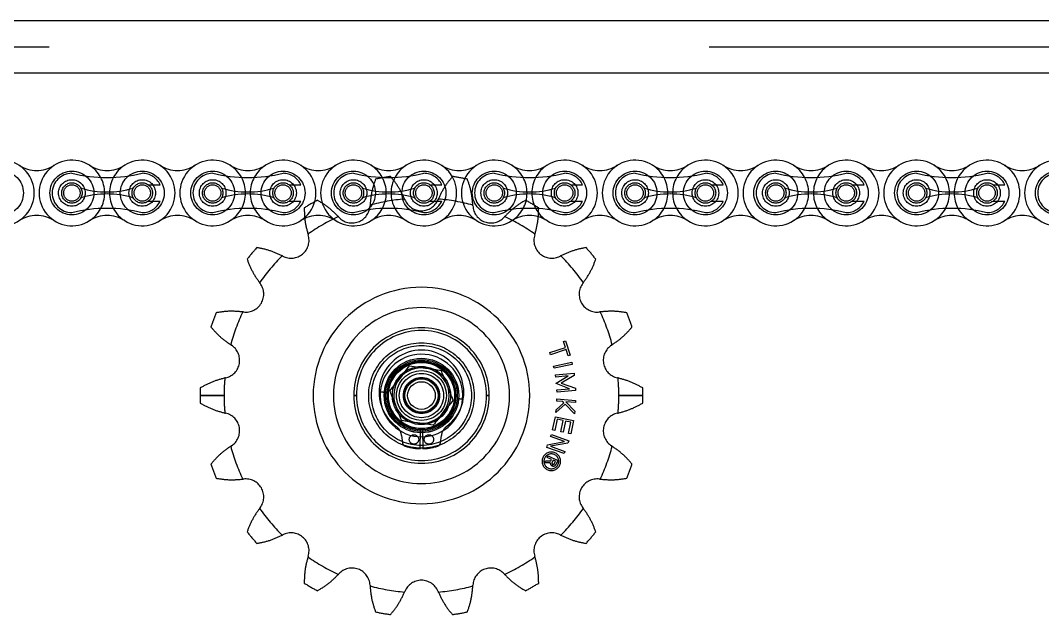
# Model space of a CAD drawing. Header units: metres. Extents: x 0 to 63075, y 0 to 44550.
# Drawn here: x 37081.1 to 37265.5, y 35941 to 36048.3 of the extents above; entities that cross this region are included whole.
import ezdxf

# ---------------------------------------------------------------- set-up
doc = ezdxf.new("R2010")
doc.units = ezdxf.units.M
doc.header["$LTSCALE"] = 75
doc.linetypes.add('HIDDEN2', pattern=[4.7625, 3.175, -1.5875])
for name, color, linetype in [('SDM', 7, 'Continuous'), ('SL4', 4, 'Continuous'), ('ST1', 7, 'HIDDEN2')]:
    doc.layers.add(name, color=color, linetype=linetype)

# ---------------------------------------------------------------- blocks, each defined once
blk = doc.blocks.new('A$C6e6623c1')
at = {"layer": 'SL4'}
for p, q in [((1009.76, 1725.35), (2334.74, 1725.35)), ((2334.74, 1715.82), (1009.76, 1715.82)), ((1670.11, 1662.98), (1672.96, 1662.57)), ((1666.54, 1658.44), (1668.32, 1660.71)), ((1677.96, 1656.8), (1676.18, 1654.53)), ((1674.39, 1652.26), (1671.54, 1652.67))]:
    blk.add_line(p, q, dxfattribs=at)
for radius in [6, 3, 2.5]:
    blk.add_circle((1672.25, 1657.62), radius, dxfattribs=at)
for start, end in [(81.7868, 141.7868), (21.7868, 81.7868), (141.7868, 201.7868), (321.7868, 21.7868), (201.7868, 261.7868), (261.7868, 321.7868)]:
    blk.add_arc((1672.25, 1657.62), 5, start, end, dxfattribs=at)
for points, knots in [([(1668.32, 1660.71), (1668.36, 1660.77), (1668.97, 1661.53), (1669.56, 1662.28), (1670.11, 1662.98)], [0, 0, 0, 0, 0.070201, 1, 1, 1, 1]), ([(1672.96, 1662.57), (1673.03, 1662.56), (1674, 1662.42), (1674.94, 1662.28), (1675.82, 1662.16)], [0, 0, 0, 0, 0.070201, 1, 1, 1, 1]), ([(1676.89, 1659.48), (1676.8, 1659.72), (1676.43, 1660.63), (1676.08, 1661.51), (1675.82, 1662.16)], [0, 0, 0, 0, 0.268634, 1, 1, 1, 1]), ([(1667.61, 1655.76), (1667.51, 1656.01), (1667.15, 1656.92), (1666.79, 1657.8), (1666.54, 1658.44)], [0, 0, 0, 0, 0.268634, 1, 1, 1, 1]), ([(1677.96, 1656.8), (1677.87, 1657.02), (1677.53, 1657.89), (1677.16, 1658.8), (1676.89, 1659.48)], [0, 0, 0, 0, 0.257551, 1, 1, 1, 1]), ([(1668.68, 1653.08), (1668.59, 1653.31), (1668.24, 1654.18), (1667.88, 1655.09), (1667.61, 1655.76)], [0, 0, 0, 0, 0.257551, 1, 1, 1, 1]), ([(1676.18, 1654.53), (1676.14, 1654.47), (1675.53, 1653.71), (1674.94, 1652.96), (1674.39, 1652.26)], [0, 0, 0, 0, 0.070201, 1, 1, 1, 1]), ([(1671.54, 1652.67), (1671.47, 1652.68), (1670.5, 1652.82), (1669.56, 1652.96), (1668.68, 1653.08)], [0, 0, 0, 0, 0.070201, 1, 1, 1, 1])]:
    blk.add_open_spline(points, degree=3, knots=knots, dxfattribs=at)
at = {"layer": 'ST1'}
for p, q in [((1009.76, 1720.59), (2334.74, 1720.59)), ((2334.74, 1715.82), (1009.76, 1715.82)), ((1622.98, 1695.67), (1625.11, 1695.67)), ((1648.38, 1695.67), (1650.51, 1695.67)), ((1673.78, 1695.67), (1675.91, 1695.67)), ((1699.18, 1695.67), (1701.31, 1695.67)), ((1724.58, 1695.67), (1726.71, 1695.67)), ((1749.98, 1695.67), (1752.11, 1695.67)), ((1775.38, 1695.67), (1777.51, 1695.67)), ((1622.98, 1692.71), (1625.11, 1692.71)), ((1648.38, 1692.71), (1650.51, 1692.71)), ((1673.78, 1692.71), (1675.91, 1692.71)), ((1699.18, 1692.71), (1701.31, 1692.71)), ((1724.58, 1692.71), (1726.71, 1692.71)), ((1749.98, 1692.71), (1752.11, 1692.71)), ((1775.38, 1692.71), (1777.51, 1692.71)), ((1697.85, 1667.39), (1698.24, 1667.52)), ((1698.21, 1666.28), (1697.85, 1667.39)), ((1698.24, 1667.52), (1699.08, 1664.92)), ((1695.42, 1665.37), (1698.21, 1666.28)), ((1695.54, 1664.99), (1695.42, 1665.37)), ((1698.33, 1665.9), (1695.54, 1664.99)), ((1698.69, 1664.79), (1698.33, 1665.9)), ((1696.1, 1662.94), (1699.37, 1663.64)), ((1699.08, 1664.92), (1698.69, 1664.79)), ((1699.37, 1663.64), (1699.45, 1663.24)), ((1696.18, 1662.54), (1696.1, 1662.94)), ((1699.45, 1663.24), (1696.18, 1662.54)), ((1696.44, 1661.36), (1699.78, 1661.65)), ((1699.78, 1661.65), (1699.81, 1661.25)), ((1696.48, 1660.96), (1696.44, 1661.36)), ((1698.74, 1661.16), (1696.48, 1660.96)), ((1696.58, 1659.82), (1698.74, 1661.16)), ((1696.58, 1659.77), (1696.58, 1659.82)), ((1698.95, 1658.84), (1696.58, 1659.77)), ((1699.81, 1661.25), (1697.47, 1659.87)), ((1697.47, 1659.87), (1700.02, 1658.93)), ((1665.8, 1658.18), (1664.83, 1658.27)), ((1664.83, 1658.27), (1665.8, 1658.18)), ((1664.83, 1658.27), (1665.8, 1658.18)), ((1665.8, 1658.18), (1664.83, 1658.27)), ((1696.69, 1658.64), (1698.95, 1658.84)), ((1696.72, 1658.24), (1696.69, 1658.64)), ((1700.05, 1658.54), (1696.72, 1658.24)), ((1700.02, 1658.93), (1700.05, 1658.54)), ((1636.64, 1657.62), (1632.31, 1657.62)), ((1632.31, 1657.62), (1636.64, 1657.62)), ((1632.31, 1657.62), (1636.64, 1657.62)), ((1636.64, 1657.62), (1632.31, 1657.62)), ((1660.03, 1657.62), (1660.52, 1657.62)), ((1660.52, 1657.62), (1660.03, 1657.62)), ((1660.52, 1657.62), (1660.03, 1657.62)), ((1660.03, 1657.62), (1660.52, 1657.62)), ((1679.67, 1656.97), (1678.7, 1657.06)), ((1678.7, 1657.06), (1679.67, 1656.97)), ((1678.7, 1657.06), (1679.67, 1656.97)), ((1679.67, 1656.97), (1678.7, 1657.06)), ((1683.98, 1657.62), (1684.46, 1657.62)), ((1684.46, 1657.62), (1683.98, 1657.62)), ((1684.46, 1657.62), (1683.98, 1657.62)), ((1683.98, 1657.62), (1684.46, 1657.62)), ((1698.19, 1656.07), (1696.52, 1654.55)), ((1696.56, 1655.05), (1697.96, 1656.32)), ((1696.67, 1656.6), (1696.7, 1657)), ((1697.77, 1656.52), (1696.67, 1656.6)), ((1696.7, 1657), (1700.04, 1656.75)), ((1697.96, 1656.32), (1697.77, 1656.52)), ((1699.85, 1654.3), (1698.19, 1656.07)), ((1698.31, 1656.48), (1699.89, 1654.8)), ((1700.01, 1656.35), (1698.31, 1656.48)), ((1700.04, 1656.75), (1700.01, 1656.35)), ((1712.19, 1657.62), (1707.86, 1657.62)), ((1707.86, 1657.62), (1712.19, 1657.62)), ((1707.86, 1657.62), (1712.19, 1657.62)), ((1712.19, 1657.62), (1707.86, 1657.62)), ((1696.52, 1654.55), (1696.56, 1655.05)), ((1699.89, 1654.8), (1699.85, 1654.3)), ((1695.91, 1651.4), (1696.41, 1653.8)), ((1696.73, 1653.33), (1696.31, 1651.31)), ((1696.41, 1653.8), (1699.69, 1653.12)), ((1697.83, 1653.09), (1696.73, 1653.33)), ((1697.41, 1651.08), (1697.83, 1653.09)), ((1698.23, 1653.01), (1697.81, 1651)), ((1699.2, 1652.81), (1698.23, 1653.01)), ((1698.78, 1650.79), (1699.2, 1652.81)), ((1699.69, 1653.12), (1699.18, 1650.71)), ((1668.65, 1650.42), (1668.83, 1649.09)), ((1672, 1648.02), (1672.09, 1651.42)), ((1672.41, 1651.42), (1672.5, 1648.02)), ((1675.67, 1649.09), (1675.85, 1650.42)), ((1695.54, 1650.2), (1695.68, 1650.58)), ((1695.68, 1650.58), (1698.83, 1649.45)), ((1696.31, 1651.31), (1695.91, 1651.4)), ((1697.81, 1651), (1697.41, 1651.08)), ((1699.18, 1650.71), (1698.78, 1650.79)), ((1694.85, 1648.26), (1695, 1648.69)), ((1695, 1648.69), (1698.08, 1649.29)), ((1698.67, 1649.01), (1695.53, 1648.45)), ((1698.08, 1649.29), (1695.54, 1650.2)), ((1698.83, 1649.45), (1698.67, 1649.01)), ((1698, 1647.14), (1694.85, 1648.26)), ((1694.95, 1646.43), (1695.09, 1646.73)), ((1695.09, 1646.73), (1696.86, 1645.89)), ((1695.53, 1648.45), (1698.14, 1647.52)), ((1698.14, 1647.52), (1698, 1647.14)), ((1694.45, 1645.45), (1694.62, 1645.81)), ((1695.48, 1645.47), (1694.45, 1645.45)), ((1694.62, 1645.81), (1695.6, 1645.83)), ((1695.71, 1646.07), (1694.95, 1646.43)), ((1695.6, 1645.83), (1695.71, 1646.07)), ((1695.93, 1645.23), (1695.79, 1644.94)), ((1695.8, 1644.94), (1695.93, 1645.22)), ((1696, 1645.95), (1695.81, 1645.55)), ((1696.45, 1645.74), (1696, 1645.95)), ((1696.26, 1645.35), (1696.45, 1645.74)), ((1696.86, 1645.89), (1696.55, 1645.24))]:
    blk.add_line(p, q, dxfattribs=at)
for centre, radius in [((1596.48, 1694.19), 3.96), ((1609.18, 1694.19), 3.96), ((1609.18, 1694.19), 2.4), ((1621.88, 1694.19), 3.96), ((1621.88, 1694.19), 2.4), ((1634.58, 1694.19), 3.96), ((1634.58, 1694.19), 2.4), ((1647.28, 1694.19), 3.96), ((1647.28, 1694.19), 2.4), ((1659.98, 1694.19), 3.96), ((1659.98, 1694.19), 2.4), ((1672.68, 1694.19), 3.96), ((1672.68, 1694.19), 2.4), ((1685.38, 1694.19), 3.96), ((1685.38, 1694.19), 2.4), ((1698.08, 1694.19), 3.96), ((1698.08, 1694.19), 2.4), ((1710.78, 1694.19), 3.96), ((1710.78, 1694.19), 2.4), ((1723.48, 1694.19), 3.96), ((1723.48, 1694.19), 2.4), ((1736.18, 1694.19), 3.96), ((1736.18, 1694.19), 2.4), ((1748.88, 1694.19), 3.96), ((1748.88, 1694.19), 2.4), ((1761.58, 1694.19), 3.96), ((1761.58, 1694.19), 2.4), ((1774.28, 1694.19), 3.96), ((1774.28, 1694.19), 2.4), ((1786.98, 1694.19), 3.96), ((1609.18, 1694.19), 1.84), ((1609.18, 1694.19), 1.48), ((1621.88, 1694.19), 1.84), ((1621.88, 1694.19), 1.48), ((1634.58, 1694.19), 1.84), ((1634.58, 1694.19), 1.48), ((1647.28, 1694.19), 1.84), ((1647.28, 1694.19), 1.48), ((1659.98, 1694.19), 1.84), ((1659.98, 1694.19), 1.48), ((1672.68, 1694.19), 1.85), ((1672.68, 1694.19), 1.48), ((1685.38, 1694.19), 1.84), ((1685.38, 1694.19), 1.48), ((1698.08, 1694.19), 1.85), ((1698.08, 1694.19), 1.48), ((1710.78, 1694.19), 1.84), ((1710.78, 1694.19), 1.48), ((1723.48, 1694.19), 1.85), ((1723.48, 1694.19), 1.48), ((1736.18, 1694.19), 1.84), ((1736.18, 1694.19), 1.48), ((1748.88, 1694.19), 1.85), ((1748.88, 1694.19), 1.48), ((1761.58, 1694.19), 1.84), ((1761.58, 1694.19), 1.48), ((1774.28, 1694.19), 1.85), ((1774.28, 1694.19), 1.48), ((1672.25, 1657.62), 9.52), ((1672.25, 1657.62), 9.02), ((1672.25, 1657.62), 6.73), ((1672.25, 1657.62), 6.72), ((1672.25, 1657.62), 6.47), ((1672.25, 1657.62), 6.2), ((1672.25, 1657.62), 5.97), ((1672.25, 1657.62), 5.25), ((1672.25, 1657.62), 5.25), ((1672.25, 1657.62), 4.5), ((1672.25, 1657.62), 4), ((1672.25, 1657.62), 3.25), ((1672.25, 1657.62), 3.25), ((1672.25, 1657.62), 3.2), ((1670.9, 1649.68), 0.85), ((1673.6, 1649.68), 0.85)]:
    blk.add_circle(centre, radius, dxfattribs=at)
for centre, radius, start, end in [((1596.48, 1694.19), 5.92, 237.5667, 122.4333), ((1602.83, 1704.18), 5.92, 237.5667, 302.4333), ((1609.18, 1694.19), 5.92, 57.5667, 302.4333), ((1615.53, 1704.18), 5.92, 237.5667, 302.4333), ((1609.18, 1694.19), 5.92, 302.4332, 57.5668), ((1621.88, 1694.19), 5.92, 122.4332, 237.5668), ((1621.88, 1694.19), 5.92, 237.5667, 122.4333), ((1628.23, 1704.18), 5.92, 237.5667, 302.4333), ((1634.58, 1694.19), 5.92, 57.5667, 302.4333), ((1640.93, 1704.18), 5.92, 237.5667, 302.4333), ((1634.58, 1694.19), 5.92, 302.4332, 57.5668), ((1647.28, 1694.19), 5.92, 122.4332, 237.5668), ((1647.28, 1694.19), 5.92, 237.5667, 122.4333), ((1653.63, 1704.18), 5.92, 237.5667, 302.4333), ((1659.98, 1694.19), 5.92, 57.5667, 302.4333), ((1666.33, 1704.18), 5.92, 237.5667, 302.4333), ((1659.98, 1694.19), 5.92, 302.4332, 57.5668), ((1672.68, 1694.19), 5.92, 122.4332, 237.5668), ((1672.68, 1694.19), 5.92, 237.5667, 122.4333), ((1679.03, 1704.18), 5.92, 237.5667, 302.4333), ((1685.38, 1694.19), 5.92, 57.5667, 302.4333), ((1691.73, 1704.18), 5.92, 237.5667, 302.4333), ((1685.38, 1694.19), 5.92, 302.4332, 57.5668), ((1698.08, 1694.19), 5.92, 122.4332, 237.5668), ((1698.08, 1694.19), 5.92, 237.5667, 122.4333), ((1704.43, 1704.18), 5.92, 237.5667, 302.4333), ((1710.78, 1694.19), 5.92, 57.5667, 302.4333), ((1717.13, 1704.18), 5.92, 237.5667, 302.4333), ((1710.78, 1694.19), 5.92, 302.4332, 57.5668), ((1723.48, 1694.19), 5.92, 122.4332, 237.5668), ((1723.48, 1694.19), 5.92, 237.5667, 122.4333), ((1729.83, 1704.18), 5.92, 237.5667, 302.4333), ((1736.18, 1694.19), 5.92, 57.5667, 302.4333), ((1742.53, 1704.18), 5.92, 237.5667, 302.4333), ((1736.18, 1694.19), 5.92, 302.4332, 57.5668), ((1748.88, 1694.19), 5.92, 122.4332, 237.5668), ((1748.88, 1694.19), 5.92, 237.5667, 122.4333), ((1755.23, 1704.18), 5.92, 237.5667, 302.4333), ((1761.58, 1694.19), 5.92, 57.5667, 302.4333), ((1767.93, 1704.18), 5.92, 237.5667, 302.4333), ((1761.58, 1694.19), 5.92, 302.4332, 57.5668), ((1774.28, 1694.19), 5.92, 122.4332, 237.5668), ((1774.28, 1694.19), 5.92, 237.5667, 122.4333), ((1780.63, 1704.18), 5.92, 237.5667, 302.4333), ((1786.98, 1694.19), 5.92, 57.5667, 302.4333), ((1609.18, 1694.19), 3.55, 90, 270), ((1615.53, 1723.29), 26.32, 256.0401, 283.9599), ((1621.88, 1694.19), 3.55, 24.5534, 90), ((1634.58, 1694.19), 3.55, 90, 270), ((1640.93, 1723.29), 26.32, 256.0401, 283.9599), ((1647.28, 1694.19), 3.55, 24.5534, 90), ((1659.98, 1694.19), 3.55, 90, 270), ((1666.33, 1723.29), 26.32, 256.0401, 283.9599), ((1672.25, 1657.62), 39.94, 98.032, 101.968), ((1672.68, 1694.19), 3.55, 24.5534, 90), ((1672.25, 1657.62), 39.94, 78.032, 81.968), ((1685.38, 1694.19), 3.55, 90, 270), ((1691.73, 1723.29), 26.32, 256.0401, 283.9599), ((1698.08, 1694.19), 3.55, 24.5534, 90), ((1710.78, 1694.19), 3.55, 90, 270), ((1717.13, 1723.29), 26.32, 256.0401, 283.9599), ((1723.48, 1694.19), 3.55, 24.5534, 90), ((1736.18, 1694.19), 3.55, 90, 270), ((1742.53, 1723.29), 26.32, 256.0401, 283.9599), ((1748.88, 1694.19), 3.55, 24.5534, 90), ((1761.58, 1694.19), 3.55, 90, 270), ((1767.93, 1723.29), 26.32, 256.0401, 283.9599), ((1774.28, 1694.19), 3.55, 24.5534, 90), ((1786.98, 1694.19), 3.55, 90, 270), ((1615.53, 1710.54), 16.17, 252.993, 287.007), ((1640.93, 1710.54), 16.17, 252.993, 287.007), ((1666.33, 1710.54), 16.17, 252.993, 287.007), ((1691.73, 1710.54), 16.17, 252.993, 287.007), ((1717.13, 1710.54), 16.17, 252.993, 287.007), ((1742.53, 1710.54), 16.17, 252.993, 287.007), ((1767.93, 1710.54), 16.17, 252.993, 287.007), ((1615.53, 1677.84), 16.17, 72.993, 107.007), ((1640.93, 1677.84), 16.17, 72.993, 107.007), ((1672.25, 1657.62), 39.94, 118.032, 121.968), ((1666.33, 1677.84), 16.17, 72.993, 107.007), ((1672.25, 1657.62), 35.61, 94.9007, 105.0993), ((1672.25, 1657.62), 35.61, 94.9007, 105.0993), ((1672.25, 1657.62), 35.61, 94.9007, 105.0993), ((1672.25, 1657.62), 35.61, 94.9007, 105.0993), ((1655.04, 1687.09), 15.39, 22.5, 22.9823), ((1672.25, 1694.22), 3.24, 202.5, 337.5), ((1689.46, 1687.09), 15.39, 157.0177, 157.5), ((1672.25, 1657.62), 35.61, 74.9007, 85.0993), ((1672.25, 1657.62), 35.61, 74.9007, 85.0993), ((1672.25, 1657.62), 35.61, 74.9007, 85.0993), ((1672.25, 1657.62), 35.61, 74.9007, 85.0993), ((1691.73, 1677.84), 16.17, 72.993, 107.007), ((1672.25, 1657.62), 39.94, 58.032, 61.968), ((1717.13, 1677.84), 16.17, 72.993, 107.007), ((1742.53, 1677.84), 16.17, 72.993, 107.007), ((1767.93, 1677.84), 16.17, 72.993, 107.007), ((1615.53, 1665.09), 26.32, 76.0401, 103.9599), ((1621.88, 1694.19), 3.55, 270, 335.4466), ((1640.93, 1665.09), 26.32, 76.0401, 103.9599), ((1647.28, 1694.19), 3.55, 270, 335.4466), ((1659.73, 1692.01), 3.24, 222.5, 357.5), ((1666.33, 1665.09), 26.32, 76.0401, 103.9599), ((1678.34, 1691.2), 15.39, 177.0177, 177.5), ((1672.68, 1694.19), 3.55, 270, 335.4466), ((1666.16, 1691.2), 15.39, 2.5, 2.9823), ((1684.77, 1692.01), 3.24, 182.5, 317.5), ((1691.73, 1665.09), 26.32, 76.0401, 103.9599), ((1698.08, 1694.19), 3.55, 270, 335.4466), ((1717.13, 1665.09), 26.32, 76.0401, 103.9599), ((1723.48, 1694.19), 3.55, 270, 335.4466), ((1742.53, 1665.09), 26.32, 76.0401, 103.9599), ((1748.88, 1694.19), 3.55, 270, 335.4466), ((1767.93, 1665.09), 26.32, 76.0401, 103.9599), ((1774.28, 1694.19), 3.55, 270, 335.4466), ((1602.83, 1684.2), 5.92, 57.5667, 122.4333), ((1615.53, 1684.2), 5.92, 57.5667, 122.4333), ((1628.23, 1684.2), 5.92, 57.5667, 122.4333), ((1640.93, 1684.2), 5.92, 57.5667, 122.4333), ((1653.63, 1684.2), 5.92, 57.5667, 122.4333), ((1672.25, 1657.62), 35.61, 114.9007, 125.0993), ((1672.25, 1657.62), 35.61, 114.9007, 125.0993), ((1672.25, 1657.62), 35.61, 114.9007, 125.0993), ((1672.25, 1657.62), 35.61, 114.9007, 125.0993), ((1646, 1679.42), 15.39, 42.5, 42.9823), ((1666.33, 1684.2), 5.92, 57.5667, 122.4333), ((1679.03, 1684.2), 5.92, 57.5667, 122.4333), ((1698.5, 1679.42), 15.39, 137.0177, 137.5), ((1672.25, 1657.62), 35.61, 54.9007, 65.0993), ((1672.25, 1657.62), 35.61, 54.9007, 65.0993), ((1672.25, 1657.62), 35.61, 54.9007, 65.0993), ((1672.25, 1657.62), 35.61, 54.9007, 65.0993), ((1691.73, 1684.2), 5.92, 57.5667, 122.4333), ((1704.43, 1684.2), 5.92, 57.5667, 122.4333), ((1717.13, 1684.2), 5.92, 57.5667, 122.4333), ((1729.83, 1684.2), 5.92, 57.5667, 122.4333), ((1742.53, 1684.2), 5.92, 57.5667, 122.4333), ((1755.23, 1684.2), 5.92, 57.5667, 122.4333), ((1767.93, 1684.2), 5.92, 57.5667, 122.4333), ((1780.63, 1684.2), 5.92, 57.5667, 122.4333), ((1648.73, 1685.65), 3.24, 242.5, 17.5), ((1666.49, 1691.26), 15.39, 197.0177, 197.5), ((1695.77, 1685.65), 3.24, 162.5, 297.5), ((1678.01, 1691.26), 15.39, 342.5, 342.9823), ((1672.25, 1657.62), 39.94, 138.032, 141.968), ((1672.25, 1657.62), 39.94, 38.032, 41.968), ((1672.25, 1657.62), 35.61, 134.9007, 145.0993), ((1672.25, 1657.62), 35.61, 134.9007, 145.0993), ((1672.25, 1657.62), 35.61, 134.9007, 145.0993), ((1672.25, 1657.62), 35.61, 134.9007, 145.0993), ((1640.12, 1669.13), 15.39, 62.5, 62.9823), ((1704.38, 1669.13), 15.39, 117.0177, 117.5), ((1672.25, 1657.62), 35.61, 34.9007, 45.0993), ((1672.25, 1657.62), 35.61, 34.9007, 45.0993), ((1672.25, 1657.62), 35.61, 34.9007, 45.0993), ((1672.25, 1657.62), 35.61, 34.9007, 45.0993), ((1640.56, 1675.92), 3.24, 262.5, 37.5), ((1655.33, 1687.26), 15.39, 217.0177, 217.5), ((1672.25, 1657.62), 19.54, 0, 180), ((1703.94, 1675.92), 3.24, 142.5, 277.5), ((1689.17, 1687.26), 15.39, 322.5, 322.9823), ((1672.25, 1657.62), 39.94, 158.032, 161.968), ((1672.25, 1657.62), 35.61, 154.9007, 165.0993), ((1672.25, 1657.62), 35.61, 154.9007, 165.0993), ((1672.25, 1657.62), 35.61, 154.9007, 165.0993), ((1672.25, 1657.62), 35.61, 154.9007, 165.0993), ((1638.12, 1657.45), 15.39, 82.5, 82.9823), ((1672.25, 1657.62), 15.88, 0, 180), ((1706.38, 1657.45), 15.39, 97.0177, 97.5), ((1672.25, 1657.62), 35.61, 14.9007, 25.0993), ((1672.25, 1657.62), 35.61, 14.9007, 25.0993), ((1672.25, 1657.62), 35.61, 14.9007, 25.0993), ((1672.25, 1657.62), 35.61, 14.9007, 25.0993), ((1672.25, 1657.62), 39.94, 18.032, 21.968), ((1672.25, 1657.62), 12.22, 0, 180), ((1672.25, 1657.62), 11.73, 0, 180), ((1672.25, 1657.62), 11.73, 0, 180), ((1672.25, 1657.62), 11.73, 0, 180), ((1672.25, 1657.62), 11.73, 0, 180), ((1636.21, 1663.98), 3.24, 282.5, 57.5), ((1646.22, 1679.69), 15.39, 237.0177, 237.5), ((1672.25, 1658.18), 7.64, 306.5065, 233.4935), ((1708.29, 1663.98), 3.24, 122.5, 257.5), ((1698.28, 1679.69), 15.39, 302.5, 302.9823), ((1672.25, 1657.62), 7.45, 355, 175), ((1672.25, 1657.62), 7.45, 355, 175), ((1672.25, 1657.62), 7.45, 355, 175), ((1672.25, 1657.62), 7.45, 355, 175), ((1672.25, 1657.62), 6.2, 271.4922, 268.5078), ((1672.25, 1657.62), 35.61, 174.9007, 180), ((1672.25, 1657.62), 35.61, 174.9007, 180), ((1672.25, 1657.62), 35.61, 174.9007, 180), ((1672.25, 1657.62), 35.61, 174.9007, 180), ((1640.24, 1645.79), 15.39, 102.5, 102.9823), ((1704.26, 1645.79), 15.39, 77.0177, 77.5), ((1672.25, 1657.62), 35.61, 0, 5.0993), ((1672.25, 1657.62), 35.61, 0, 5.0993), ((1672.25, 1657.62), 35.61, 0, 5.0993), ((1672.25, 1657.62), 35.61, 0, 5.0993), ((1672.25, 1657.62), 39.94, 178.032, 180), ((1672.25, 1657.62), 7.45, 175, 355), ((1672.25, 1657.62), 7.45, 175, 355), ((1672.25, 1657.62), 7.45, 175, 355), ((1672.25, 1657.62), 7.45, 175, 355), ((1672.25, 1657.62), 39.94, 0, 1.968), ((1672.25, 1657.62), 39.94, 180, 181.968), ((1672.25, 1657.62), 35.61, 180, 185.0993), ((1672.25, 1657.62), 35.61, 180, 185.0993), ((1672.25, 1657.62), 35.61, 180, 185.0993), ((1672.25, 1657.62), 35.61, 180, 185.0993), ((1672.25, 1657.62), 19.54, 180, 0), ((1672.25, 1657.62), 15.88, 180, 0), ((1672.25, 1657.62), 12.22, 180, 0), ((1672.25, 1657.62), 11.73, 180, 0), ((1672.25, 1657.62), 11.73, 180, 0), ((1672.25, 1657.62), 11.73, 180, 0), ((1672.25, 1657.62), 11.73, 180, 0), ((1672.25, 1657.62), 35.61, 354.9007, 0), ((1672.25, 1657.62), 35.61, 354.9007, 0), ((1672.25, 1657.62), 35.61, 354.9007, 0), ((1672.25, 1657.62), 35.61, 354.9007, 0), ((1672.25, 1657.62), 39.94, 358.032, 0), ((1640.24, 1669.45), 15.39, 257.0177, 257.5), ((1636.21, 1651.26), 3.24, 302.5, 77.5), ((1708.29, 1651.26), 3.24, 102.5, 237.5), ((1704.26, 1669.45), 15.39, 282.5, 282.9823), ((1666.28, 1650.11), 2.4, 7.5, 53.4935), ((1678.22, 1650.11), 2.4, 126.5065, 172.5), ((1669.57, 1649.18), 0.75, 187.5, 252.3902), ((1674.93, 1649.18), 0.75, 287.6098, 352.5), ((1646.22, 1635.55), 15.39, 122.5, 122.9823), ((1672.25, 1657.62), 35.61, 194.9007, 205.0993), ((1672.25, 1657.62), 35.61, 194.9007, 205.0993), ((1672.25, 1657.62), 35.61, 194.9007, 205.0993), ((1672.25, 1657.62), 35.61, 194.9007, 205.0993), ((1672.25, 1657.62), 9.6, 252.3902, 268.5078), ((1672.25, 1657.62), 9.6, 271.4922, 287.6098), ((1695.68, 1645.74), 1.67, 90, 270), ((1695.68, 1645.74), 1.34, 90, 270), ((1695.68, 1645.74), 1.67, 270, 90), ((1695.68, 1645.74), 1.34, 270, 90), ((1672.25, 1657.62), 35.61, 334.9007, 345.0993), ((1672.25, 1657.62), 35.61, 334.9007, 345.0993), ((1672.25, 1657.62), 35.61, 334.9007, 345.0993), ((1672.25, 1657.62), 35.61, 334.9007, 345.0993), ((1698.28, 1635.55), 15.39, 57.0177, 57.5), ((1672.25, 1657.62), 39.94, 198.032, 201.968), ((1696.03, 1645.44), 0.558, 177.3805, 244.2298), ((1696.03, 1645.44), 0.245, 154.6955, 243.6423), ((1696.03, 1645.44), 0.558, 245.1257, 338.0745), ((1696.03, 1645.44), 0.245, 245.6968, 336.0266), ((1672.25, 1657.62), 39.94, 338.032, 341.968), ((1638.12, 1657.79), 15.39, 277.0177, 277.5), ((1640.56, 1639.32), 3.24, 322.5, 97.5), ((1703.94, 1639.32), 3.24, 82.5, 217.5), ((1706.38, 1657.79), 15.39, 262.5, 262.9823), ((1655.33, 1627.98), 15.39, 142.5, 142.9823), ((1672.25, 1657.62), 35.61, 214.9007, 225.0993), ((1672.25, 1657.62), 35.61, 214.9007, 225.0993), ((1672.25, 1657.62), 35.61, 214.9007, 225.0993), ((1672.25, 1657.62), 35.61, 214.9007, 225.0993), ((1672.25, 1657.62), 35.61, 314.9007, 325.0993), ((1672.25, 1657.62), 35.61, 314.9007, 325.0993), ((1672.25, 1657.62), 35.61, 314.9007, 325.0993), ((1672.25, 1657.62), 35.61, 314.9007, 325.0993), ((1689.17, 1627.98), 15.39, 37.0177, 37.5), ((1672.25, 1657.62), 39.94, 218.032, 221.968), ((1640.12, 1646.11), 15.39, 297.0177, 297.5), ((1648.73, 1629.59), 3.24, 342.5, 117.5), ((1695.77, 1629.59), 3.24, 62.5, 197.5), ((1704.38, 1646.11), 15.39, 242.5, 242.9823), ((1672.25, 1657.62), 39.94, 318.032, 321.968), ((1666.49, 1623.98), 15.39, 162.5, 162.9823), ((1672.25, 1657.62), 35.61, 234.9007, 245.0993), ((1672.25, 1657.62), 35.61, 234.9007, 245.0993), ((1672.25, 1657.62), 35.61, 234.9007, 245.0993), ((1672.25, 1657.62), 35.61, 234.9007, 245.0993), ((1672.25, 1657.62), 35.61, 294.9007, 305.0993), ((1672.25, 1657.62), 35.61, 294.9007, 305.0993), ((1672.25, 1657.62), 35.61, 294.9007, 305.0993), ((1672.25, 1657.62), 35.61, 294.9007, 305.0993), ((1678.01, 1623.98), 15.39, 17.0177, 17.5), ((1659.73, 1623.23), 3.24, 2.5, 137.5), ((1684.77, 1623.23), 3.24, 42.5, 177.5), ((1646, 1635.82), 15.39, 317.0177, 317.5), ((1698.5, 1635.82), 15.39, 222.5, 222.9823), ((1672.25, 1657.62), 39.94, 238.032, 241.968), ((1678.34, 1624.04), 15.39, 182.5, 182.9823), ((1672.25, 1657.62), 35.61, 254.9007, 265.0993), ((1672.25, 1657.62), 35.61, 254.9007, 265.0993), ((1672.25, 1657.62), 35.61, 254.9007, 265.0993), ((1672.25, 1657.62), 35.61, 254.9007, 265.0993), ((1672.25, 1621.02), 3.24, 22.5, 157.5), ((1672.25, 1657.62), 35.61, 274.9007, 285.0993), ((1672.25, 1657.62), 35.61, 274.9007, 285.0993), ((1672.25, 1657.62), 35.61, 274.9007, 285.0993), ((1672.25, 1657.62), 35.61, 274.9007, 285.0993), ((1666.16, 1624.04), 15.39, 357.0177, 357.5), ((1672.25, 1657.62), 39.94, 298.032, 301.968), ((1655.04, 1628.15), 15.39, 337.0177, 337.5), ((1689.46, 1628.15), 15.39, 202.5, 202.9823), ((1672.25, 1657.62), 39.94, 258.032, 261.968), ((1672.25, 1657.62), 39.94, 278.032, 281.968)]:
    blk.add_arc(centre, radius, start, end, dxfattribs=at)
for points, knots in [([(1663.97, 1696.69), (1663.71, 1695.94), (1663.2, 1694.44), (1663.05, 1692.81), (1662.97, 1692)], [0, 0, 0, 0, 0.500133, 1, 1, 1, 1]), ([(1669.21, 1693.1), (1668.86, 1693.84), (1668.16, 1695.32), (1667.17, 1696.55), (1666.67, 1697.17)], [0, 0, 0, 0, 0.4994185, 1, 1, 1, 1]), ([(1677.83, 1697.17), (1677.34, 1696.55), (1676.34, 1695.32), (1675.64, 1693.84), (1675.29, 1693.1)], [0, 0, 0, 0, 0.500261, 1, 1, 1, 1]), ([(1681.53, 1692), (1681.45, 1692.81), (1681.3, 1694.44), (1680.79, 1695.94), (1680.53, 1696.69)], [0, 0, 0, 0, 0.499098, 1, 1, 1, 1]), ([(1657.26, 1689.92), (1656.68, 1690.49), (1655.51, 1691.64), (1654.16, 1692.46), (1653.48, 1692.87)], [0, 0, 0, 0, 0.499479, 1, 1, 1, 1]), ([(1691.02, 1692.87), (1690.34, 1692.46), (1688.99, 1691.64), (1687.82, 1690.49), (1687.24, 1689.92)], [0, 0, 0, 0, 0.500514, 1, 1, 1, 1]), ([(1651.1, 1691.5), (1651.12, 1690.71), (1651.15, 1689.13), (1651.57, 1687.54), (1651.78, 1686.75)], [0, 0, 0, 0, 0.500372, 1, 1, 1, 1]), ([(1692.72, 1686.75), (1692.93, 1687.54), (1693.35, 1689.13), (1693.38, 1690.71), (1693.4, 1691.5)], [0, 0, 0, 0, 0.499427, 1, 1, 1, 1]), ([(1647.12, 1682.84), (1646.37, 1683.18), (1644.88, 1683.87), (1643.33, 1684.17), (1642.55, 1684.33)], [0, 0, 0, 0, 0.499464, 1, 1, 1, 1]), ([(1701.95, 1684.33), (1701.17, 1684.17), (1699.62, 1683.87), (1698.13, 1683.18), (1697.38, 1682.84)], [0, 0, 0, 0, 0.500529, 1, 1, 1, 1]), ([(1640.79, 1682.23), (1641.08, 1681.49), (1641.65, 1680.01), (1642.58, 1678.67), (1643.05, 1677.99)], [0, 0, 0, 0, 0.500513, 1, 1, 1, 1]), ([(1701.45, 1677.99), (1701.92, 1678.67), (1702.85, 1680.01), (1703.42, 1681.49), (1703.71, 1682.23)], [0, 0, 0, 0, 0.49948, 1, 1, 1, 1]), ([(1640, 1672.72), (1639.19, 1672.79), (1637.56, 1672.92), (1635.99, 1672.68), (1635.21, 1672.56)], [0, 0, 0, 0, 0.499124, 1, 1, 1, 1]), ([(1709.29, 1672.56), (1708.51, 1672.68), (1706.94, 1672.92), (1705.31, 1672.79), (1704.5, 1672.72)], [0, 0, 0, 0, 0.500152, 1, 1, 1, 1]), ([(1634.27, 1669.98), (1634.79, 1669.39), (1635.84, 1668.2), (1637.17, 1667.25), (1637.84, 1666.78)], [0, 0, 0, 0, 0.500534, 1, 1, 1, 1]), ([(1706.66, 1666.78), (1707.33, 1667.25), (1708.66, 1668.2), (1709.71, 1669.39), (1710.23, 1669.98)], [0, 0, 0, 0, 0.499459, 1, 1, 1, 1]), ([(1636.78, 1660.78), (1635.99, 1660.57), (1634.42, 1660.13), (1633.03, 1659.37), (1632.33, 1658.99)], [0, 0, 0, 0, 0.499098, 1, 1, 1, 1]), ([(1712.17, 1658.99), (1711.47, 1659.37), (1710.09, 1660.13), (1708.51, 1660.57), (1707.72, 1660.78)], [0, 0, 0, 0, 0.500133, 1, 1, 1, 1]), ([(1632.33, 1656.25), (1633.03, 1655.87), (1634.41, 1655.11), (1635.99, 1654.67), (1636.78, 1654.46)], [0, 0, 0, 0, 0.500133, 1, 1, 1, 1]), ([(1707.72, 1654.46), (1708.51, 1654.67), (1710.08, 1655.11), (1711.47, 1655.87), (1712.17, 1656.25)], [0, 0, 0, 0, 0.499098, 1, 1, 1, 1]), ([(1637.84, 1648.46), (1637.17, 1647.99), (1635.84, 1647.04), (1634.79, 1645.85), (1634.27, 1645.26)], [0, 0, 0, 0, 0.499459, 1, 1, 1, 1]), ([(1710.23, 1645.26), (1709.71, 1645.85), (1708.66, 1647.04), (1707.33, 1647.99), (1706.66, 1648.46)], [0, 0, 0, 0, 0.500533, 1, 1, 1, 1]), ([(1635.21, 1642.68), (1635.99, 1642.56), (1637.56, 1642.32), (1639.19, 1642.45), (1640, 1642.52)], [0, 0, 0, 0, 0.500152, 1, 1, 1, 1]), ([(1704.5, 1642.52), (1705.31, 1642.45), (1706.94, 1642.32), (1708.51, 1642.56), (1709.29, 1642.68)], [0, 0, 0, 0, 0.499124, 1, 1, 1, 1]), ([(1643.05, 1637.25), (1642.58, 1636.57), (1641.65, 1635.23), (1641.08, 1633.75), (1640.79, 1633.01)], [0, 0, 0, 0, 0.49948, 1, 1, 1, 1]), ([(1703.71, 1633.01), (1703.42, 1633.75), (1702.85, 1635.23), (1701.92, 1636.57), (1701.45, 1637.25)], [0, 0, 0, 0, 0.500513, 1, 1, 1, 1]), ([(1642.55, 1630.91), (1643.33, 1631.07), (1644.88, 1631.37), (1646.37, 1632.06), (1647.12, 1632.4)], [0, 0, 0, 0, 0.500529, 1, 1, 1, 1]), ([(1697.38, 1632.4), (1698.13, 1632.06), (1699.62, 1631.37), (1701.17, 1631.07), (1701.95, 1630.91)], [0, 0, 0, 0, 0.499464, 1, 1, 1, 1]), ([(1651.78, 1628.49), (1651.57, 1627.7), (1651.15, 1626.11), (1651.12, 1624.53), (1651.1, 1623.74)], [0, 0, 0, 0, 0.499427, 1, 1, 1, 1]), ([(1693.4, 1623.74), (1693.38, 1624.53), (1693.35, 1626.11), (1692.93, 1627.7), (1692.72, 1628.49)], [0, 0, 0, 0, 0.5003717, 1, 1, 1, 1]), ([(1653.48, 1622.37), (1654.16, 1622.78), (1655.51, 1623.6), (1656.68, 1624.75), (1657.26, 1625.32)], [0, 0, 0, 0, 0.500514, 1, 1, 1, 1]), ([(1687.24, 1625.32), (1687.82, 1624.75), (1688.99, 1623.6), (1690.34, 1622.78), (1691.02, 1622.37)], [0, 0, 0, 0, 0.499479, 1, 1, 1, 1]), ([(1662.97, 1623.24), (1663.05, 1622.43), (1663.2, 1620.8), (1663.71, 1619.3), (1663.97, 1618.55)], [0, 0, 0, 0, 0.499098, 1, 1, 1, 1]), ([(1680.53, 1618.55), (1680.79, 1619.3), (1681.3, 1620.8), (1681.45, 1622.43), (1681.53, 1623.24)], [0, 0, 0, 0, 0.500133, 1, 1, 1, 1]), ([(1666.67, 1618.07), (1667.16, 1618.69), (1668.16, 1619.92), (1668.86, 1621.4), (1669.21, 1622.14)], [0, 0, 0, 0, 0.500261, 1, 1, 1, 1]), ([(1675.29, 1622.14), (1675.64, 1621.4), (1676.34, 1619.92), (1677.33, 1618.69), (1677.83, 1618.07)], [0, 0, 0, 0, 0.4994185, 1, 1, 1, 1])]:
    blk.add_open_spline(points, degree=3, knots=knots, dxfattribs=at)

msp = doc.modelspace()

# ---------------------------------------------------------------- block references
at = {"layer": 'SDM'}
msp.add_blockref('A$C6e6623c1', (35481.24, 34322.92), dxfattribs=at)

doc.saveas('drawing.dxf')
